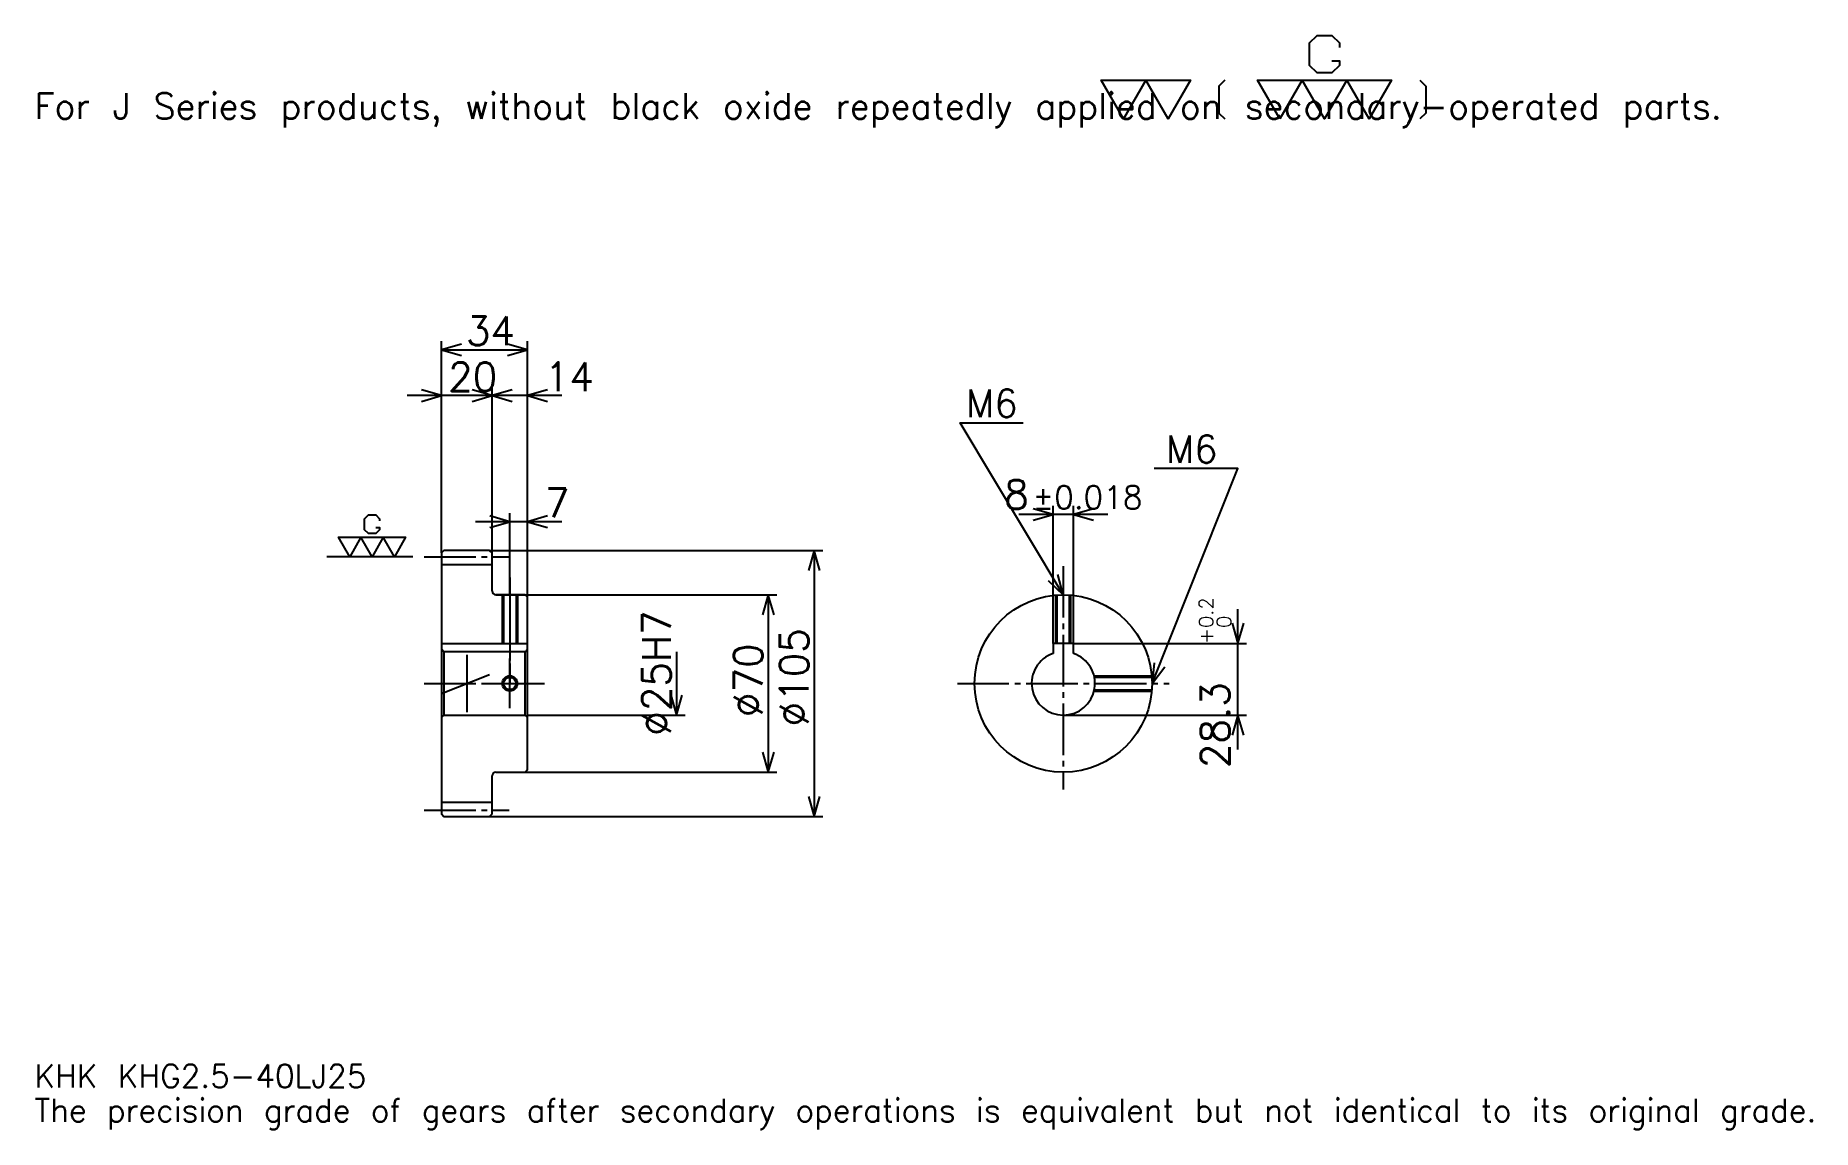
# Model space of a CAD drawing. Extents: x 23 to 724, y 8 to 440.
import ezdxf

# ---------------------------------------------------------------- set-up
doc = ezdxf.new("R2010")
doc.units = 0
doc.linetypes.add('DASHDOT', pattern=[27.130436, 20.347826, -2.26087, 2.26087, -2.26087])
doc.layers.get('0').update_dxf_attribs({"linetype": 'CONTINUOUS'})
doc.layers.add('DASHDOT', color=6, linetype='DASHDOT')
doc.styles.add('KANJI', font='TXT', dxfattribs={"bigfont": 'BIGFONT'})

msp = doc.modelspace()

# ---------------------------------------------------------------- linework, layer by layer
at = {"color": 5}
for p, q in [((183.130447, 236.760864), (183.130447, 319.282593)), ((183.130447, 315.891296), (217.130447, 315.891296)), ((217.130447, 236.760864), (217.130447, 319.282593)), ((216.695663, 297.804352), (169.565231, 297.804352)), ((230.695663, 297.804352), (189.565231, 297.804352)), ((203.130447, 236.760864), (203.130447, 301.195648)), ((424.478271, 200.060867), (424.478271, 254.304352)), ((432.478271, 200.060867), (432.478271, 254.304352)), ((230.695663, 248.065216), (196.565231, 248.065216)), ((210.130447, 236.760864), (210.130447, 251.456512)), ((446.043518, 250.91304), (410.913055, 250.91304)), ((183.130447, 235.760864), (183.130447, 236.760864)), ((202.130447, 236.760864), (217.130447, 236.760864)), ((203.130447, 235.760864), (203.130447, 236.760864)), ((210.130447, 219.260864), (210.130447, 236.760864)), ((210.130447, 219.260864), (210.130447, 236.760864)), ((217.130447, 236.760864), (333.565247, 236.760864)), ((217.130447, 218.260864), (217.130447, 236.760864)), ((330.17395, 236.760864), (330.17395, 131.760864)), ((204.630447, 219.260864), (217.130447, 219.260864)), ((217.130447, 219.260864), (315.478271, 219.260864)), ((312.086975, 219.260864), (312.086975, 149.260864)), ((497.391296, 158.195648), (497.391296, 213.626083)), ((275.913055, 196.760864), (275.913055, 171.760864)), ((432.478271, 200.060867), (500.782593, 200.060867)), ((217.130447, 171.760864), (279.304352, 171.760864)), ((428.478271, 171.760864), (500.782593, 171.760864)), ((204.630447, 149.260864), (217.130447, 149.260864)), ((217.130447, 149.260864), (315.478271, 149.260864)), ((202.130447, 131.760864), (217.130447, 131.760864)), ((217.130447, 131.760864), (333.565247, 131.760864))]:
    msp.add_line(p, q, dxfattribs=at)
at = {"color": 7}
for p, q in [((171.826096, 234.260864), (137.913055, 234.260864)), ((193.130447, 195.565216), (193.130447, 172.956512))]:
    msp.add_line(p, q, dxfattribs=at)
at = {"color": 4}
for p, q in [((183.130447, 231.135864), (203.130447, 231.135864)), ((183.130447, 200.060867), (217.130447, 200.060867)), ((184.130447, 196.760864), (184.130447, 171.760864)), ((216.130447, 196.760864), (217.130447, 197.760864)), ((216.130447, 171.760864), (217.130447, 170.760864)), ((183.130447, 137.385864), (203.130447, 137.385864))]:
    msp.add_line(p, q, dxfattribs=at)
at = {"color": 7}
for points in [[(534.469604, 429.881714), (537.408691, 429.881714), (537.408691, 428.118256), (534.469604, 425.179138), (528.591309, 425.179138), (525.652161, 428.118256), (525.652161, 436.935638), (528.591309, 439.874786), (534.469604, 439.874786), (537.408691, 436.935638), (537.408691, 435.17218)], [(452.17392, 406.956512), (443.356537, 422.23999), (478.626099, 422.23999), (469.808716, 406.956512), (460.991302, 422.23999), (452.17392, 406.956512)], [(492.146088, 422.23999), (489.7948, 419.888672), (489.7948, 409.307831), (492.146088, 406.956512)], [(513.89563, 406.956512), (505.078278, 422.23999), (557.982605, 422.23999), (549.165222, 406.956512), (540.347839, 422.23999), (531.530457, 406.956512), (522.713074, 422.23999), (513.89563, 406.956512)], [(569.151306, 422.23999), (571.502625, 419.888672), (571.502625, 409.307831), (569.151306, 406.956512)], [(157.2435, 245.72348), (158.713058, 245.72348), (158.713058, 244.841736), (157.2435, 243.372162), (154.304367, 243.372162), (152.834793, 244.841736), (152.834793, 249.250427), (154.304367, 250.720001), (157.2435, 250.720001), (158.713058, 249.250427), (158.713058, 248.368683)], [(146.956543, 234.260864), (142.547836, 241.902603), (169.000015, 241.902603), (164.591324, 234.260864), (160.182617, 241.902603), (155.773926, 234.260864), (151.365234, 241.902603), (146.956543, 234.260864)]]:
    msp.add_lwpolyline(points, dxfattribs=at)
at = {"color": 5}
for points in [[(191.043488, 318.152161), (183.130447, 315.891296), (191.043488, 313.630432)], [(209.217407, 313.630432), (217.130447, 315.891296), (209.217407, 318.152161)], [(175.217407, 295.543457), (183.130447, 297.804352), (175.217407, 300.065216)], [(195.217407, 295.543457), (203.130447, 297.804352), (195.217407, 300.065216)], [(211.043488, 300.065216), (203.130447, 297.804352), (211.043488, 295.543457)], [(225.043488, 300.065216), (217.130447, 297.804352), (225.043488, 295.543457)], [(428.478271, 219.260864), (387.782623, 287.086945), (412.652191, 287.086945)], [(463.478271, 184.260864), (497.391296, 269), (464.382629, 269)], [(416.565247, 248.652161), (424.478271, 250.91304), (416.565247, 253.17392)], [(440.391296, 253.17392), (432.478271, 250.91304), (440.391296, 248.652161)], [(202.217407, 245.804352), (210.130447, 248.065216), (202.217407, 250.32608)], [(225.043488, 250.32608), (217.130447, 248.065216), (225.043488, 245.804352)], [(332.434814, 228.847824), (330.17395, 236.760864), (327.913086, 228.847824)], [(422.468384, 224.883026), (428.478271, 219.260864), (426.345703, 227.209442)], [(314.347839, 211.347824), (312.086975, 219.260864), (309.82608, 211.347824)], [(495.130432, 207.973907), (497.391296, 200.060867), (499.652161, 207.973907)], [(464.319397, 192.447464), (463.478271, 184.260864), (468.517456, 190.76738)], [(273.652191, 179.673904), (275.913055, 171.760864), (278.17392, 179.673904)], [(499.652161, 163.847824), (497.391296, 171.760864), (495.130432, 163.847824)], [(309.82608, 157.173904), (312.086975, 149.260864), (314.347839, 157.173904)], [(327.913086, 139.673904), (330.17395, 131.760864), (332.434814, 139.673904)]]:
    msp.add_lwpolyline(points, dxfattribs=at)
at = {"color": 4}
for points in [[(203.130447, 220.760864), (203.130447, 235.760864), (202.130447, 236.760864), (184.130447, 236.760864), (183.130447, 235.760864), (183.130447, 170.760864)], [(204.630447, 149.260864), (216.130447, 149.260864), (217.130447, 150.260864), (217.130447, 218.260864), (216.130447, 219.260864), (204.630447, 219.260864)], [(207.130447, 219.260864), (207.130447, 200.060867)], [(207.670441, 219.260864), (207.670441, 200.060867)], [(212.590454, 219.260864), (212.590454, 200.060867)], [(213.130447, 219.260864), (213.130447, 200.060867)], [(425.478271, 200.060867), (425.478271, 219.13205)], [(426.01825, 200.060867), (426.01825, 219.174301)], [(430.938293, 200.060867), (430.938293, 219.174301)], [(431.478271, 200.060867), (431.478271, 219.13205)], [(183.130447, 170.760864), (184.130447, 171.760864), (216.130447, 171.760864), (216.130447, 196.760864), (184.130447, 196.760864), (183.130447, 197.760864)], [(432.478271, 196.103577), (432.478271, 200.060867), (424.478271, 200.060867), (424.478271, 196.103577)], [(440.612915, 187.260864), (463.349487, 187.260864)], [(440.733826, 186.720871), (463.391724, 186.720871)], [(440.612915, 181.260864), (463.349487, 181.260864)], [(440.733826, 181.800858), (463.391724, 181.800858)], [(183.130447, 170.760864), (183.130447, 132.760864), (184.130447, 131.760864), (202.130447, 131.760864), (203.130447, 132.760864), (203.130447, 147.760864)]]:
    msp.add_lwpolyline(points, dxfattribs=at)
for centre, radius in [((428.478271, 184.260864), 35), ((210.130447, 184.260864), 2.46)]:
    msp.add_circle(centre, radius, dxfattribs=at)
at = {"color": 7}
msp.add_circle((210.130447, 184.260864), 3, dxfattribs=at)
at = {"color": 4}
for centre, radius, start, end in [((204.630447, 220.760864), 1.5, 180, 270), ((428.478271, 184.260864), 12.5, 108.662925185, 71.337074815), ((204.630447, 147.760864), 1.5, 90, 180)]:
    msp.add_arc(centre, radius, start, end, dxfattribs=at)
at = {"layer": 'DASHDOT', "color": 7}
for p, q in [((176.347839, 234.260864), (209.913055, 234.260864)), ((428.478271, 230.565216), (428.478271, 142.478256)), ((210.130447, 219.260864), (210.130447, 184.260864)), ((176.347839, 184.260864), (223.913055, 184.260864)), ((183.130447, 180.321762), (203.130447, 188.199966)), ((386.695679, 184.260864), (470.260864, 184.260864)), ((176.347839, 134.260864), (209.913055, 134.260864))]:
    msp.add_line(p, q, dxfattribs=at)
for points in [[(210.130447, 226.043472), (210.130447, 193.278259)], [(210.130447, 174.478256), (210.130447, 194.043472)], [(200.347839, 184.260864), (219.913055, 184.260864)]]:
    msp.add_lwpolyline(points, dxfattribs=at)

# ---------------------------------------------------------------- texts
at = {"color": 7, "style": 'KANJI'}
for s, height, p in [('For J Series products, without black oxide repeatedly applied on secondary-operated parts.', 10.173913, (22.608696, 406.956512)), ('34', 11.304348, (192.782623, 317.700012)), ('20', 11.304348, (185.782623, 299.613037)), ('14', 11.304348, (223.913055, 299.613037)), ('M6', 10.852174, (390.043488, 289.347839)), ('M6', 10.852174, (468.904358, 271.260864)), ('7', 11.304348, (223.913055, 249.873901)), ('8', 11.304348, (405.14386, 253.17392)), ('%%p0.018', 9.043478, (416.333771, 253.17392)), ('KHK KHG2.5-40LJ25', 9.043478, (22.608696, 24.869566)), ('The precision grade of gears after secondary operations is equivalent but not identical to its original grade.', 9.043478, (22.608696, 11.304348))]:
    msp.add_text(s, height=height, dxfattribs=at).set_placement(p)
for s, height, p in [('0.2', 5.652174, (487.669556, 206.108246)), ('%%c25H7', 11.304348, (273.652191, 163.630432)), ('%%c105', 11.304348, (327.913086, 167.304352)), ('+', 5.652174, (487.669556, 199.777817)), ('0', 5.652174, (494.678284, 206.108246)), ('%%c70', 11.304348, (309.82608, 170.978256)), ('28.3', 11.304348, (494, 150.848114))]:
    msp.add_text(s, height=height, rotation=90, dxfattribs=at).set_placement(p)

doc.saveas('drawing.dxf')
